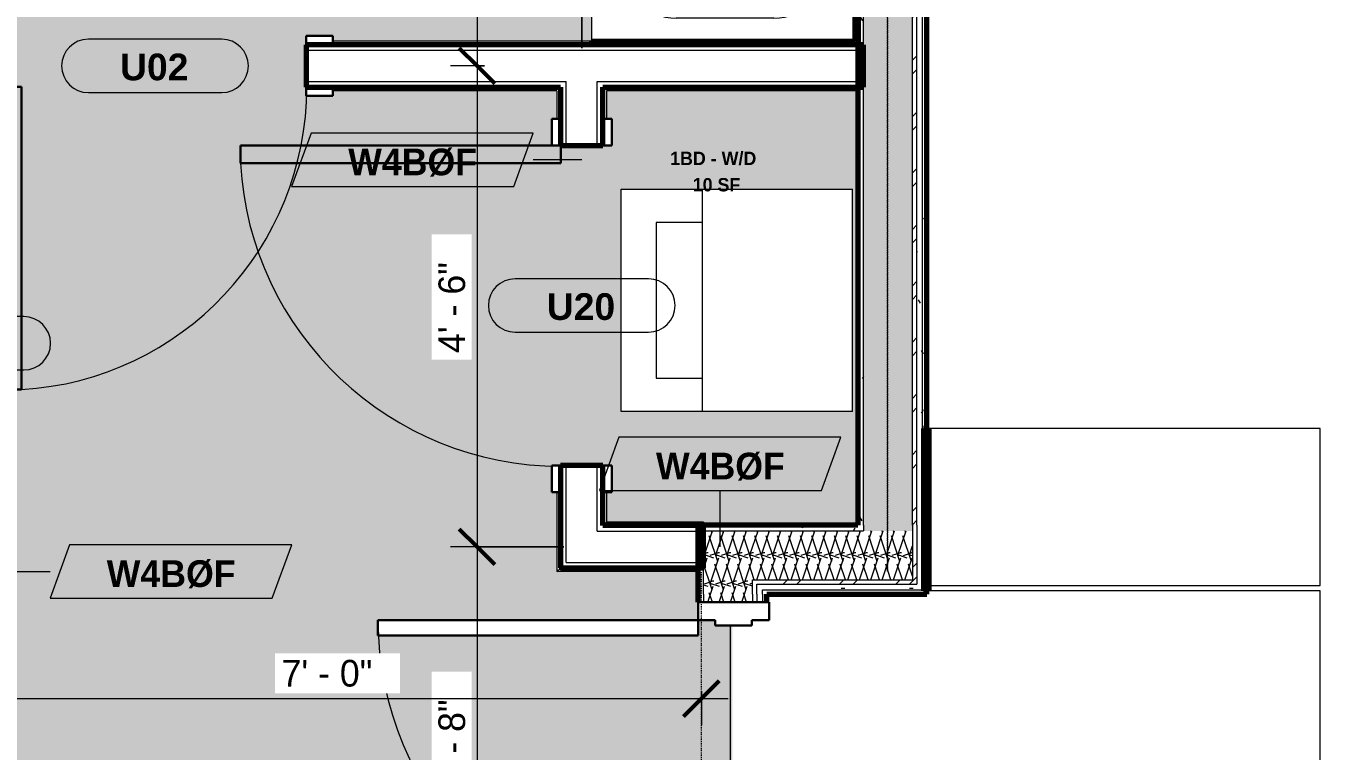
# Model space of a CAD drawing. Header units: inches. Extents: x 2887 to 5387, y 120 to 10852.
# Drawn here: x 4250.1 to 4395.6, y 10690.2 to 10771.7 of the extents above; entities that cross this region are included whole.
import ezdxf

# ---------------------------------------------------------------- set-up
doc = ezdxf.new("R2010")
doc.units = ezdxf.units.IN
doc.header["$MEASUREMENT"] = 0
doc.linetypes.add('Dash 3_32_', pattern=[0.1875, 0.09375, -0.09375])
for name, color, linetype, lineweight in [('0-3', 250, 'Continuous', 18), ('0-5', 130, 'Continuous', 5), ('A-ANNO-DIMS', 211, 'Continuous', 9), ('A-ANNO-DIMS-32', 211, 'Continuous', 9), ('A-AREA-IDEN', 2, 'Continuous', 9), ('A-DETL-1', 90, 'Dash 3_32_', 18), ('A-DOOR', 31, 'Continuous', 18), ('A-DOOR-1', 10, 'Continuous', 30), ('A-DOOR-2', 50, 'Continuous', 9), ('A-DOOR-3', 31, 'Continuous', 9), ('A-DOOR-4', 31, 'Continuous', 30), ('A-DOOR-FRAM', 31, 'Continuous', 30), ('A-DOOR-FRAM-1', 10, 'Continuous', 30), ('A-DOOR-IDEN', 31, 'Continuous', 9), ('A-FLOR-2', 250, 'Continuous', 18), ('A-WALL', 113, 'Continuous', 18), ('A-WALL-1', 250, 'Continuous', 18), ('A-WALL-2', 113, 'Continuous', 70), ('A-WALL-IDEN', 211, 'Continuous', 9), ('A-WALL-PATT-1', 50, 'Continuous', 9), ('A-WALL-PATT-2', 253, 'Continuous', 9), ('A-WALL-PATT-3', 8, 'Continuous', 9), ('I-WALL-1', 7, 'Continuous', 70), ('P-SANR-FIXT', 6, 'Continuous', 9)]:
    doc.layers.add(name, color=color, linetype=linetype, lineweight=lineweight)
doc.layers.add('A-AREA-PATT-1', color=255, linetype='Continuous', lineweight=9, transparency=1)
doc.styles.add('Arial_B', font='arialbd.ttf', dxfattribs={"height": 3})
doc.styles.add('Century Gothic', font='ufonts.com_century-gothic.ttf', dxfattribs={"height": 3})
doc.styles.add('Century Gothic_B', font='GOTHICB.TTF', dxfattribs={"height": 3})
doc.styles.add('Century Gothic_B_1', font='GOTHICB.TTF', dxfattribs={"height": 1.5})
doc.dimstyles.new('OD_1__HACK', dxfattribs={"dimscale": 12, "dimtxt": 3.132505, "dimasz": 0.333333, "dimexe": 0.25, "dimexo": 0.166667, "dimgap": 0.041667, "dimtad": 1, "dimdec": 0, "dimzin": 3, "dimdsep": 46, "dimlunit": 4, "dimtxsty": 'Century Gothic', "dimblk1": 'OBLIQUE', "dimblk2": 'OBLIQUE', "dimsah": 1, "dimcen": 0.09, "dimdle": 0.25, "dimazin": 0, "dimtfac": 1, "dimtdec": 4, "dimtix": 1, "dimtmove": 0, "dimatfit": 3, "dimfxl": 1, "dimtvp": 1, "dimtfill": 1, "dimfrac": 2, "dimtolj": 1, "dimtzin": 0, "dimarcsym": 2})
doc.dimstyles.new('OD_1__HACK_1', dxfattribs={"dimscale": 12, "dimtxt": 3.132505, "dimasz": 0.333333, "dimexe": 0.25, "dimexo": 0.166667, "dimgap": 0.041667, "dimtad": 1, "dimdec": 0, "dimzin": 3, "dimdsep": 46, "dimlunit": 4, "dimtxsty": 'Century Gothic', "dimblk1": 'OBLIQUE', "dimblk2": 'OBLIQUE', "dimsah": 1, "dimcen": 0.09, "dimdle": 0.25, "dimazin": 0, "dimtfac": 1, "dimtdec": 4, "dimtix": 1, "dimtmove": 1, "dimatfit": 3, "dimfxl": 1, "dimtvp": 1, "dimtfill": 1, "dimfrac": 2, "dimtolj": 1, "dimtzin": 0, "dimarcsym": 2})
pattern_1 = [(0, (0, 0), (10.24, 2.56), [0.422, -7.258, 0.422, -7.258, -40.96]), (0, (0, 0), (10.24, 2.56), [-15.36, 0.422, -14.938, 0.422, -7.258, -17.92]), (0, (0, 0), (10.24, 2.56), [-38.4, 0.422, -4.698, 0.422, -12.378]), (120, (3.84, 1.28), (-7.33702503, 7.58810013), [0.422, -7.258, 0.422, -7.258, -40.96]), (120, (3.84, 1.28), (-7.33702503, 7.58810013), [-15.36, 0.422, -14.938, 0.422, -7.258, -17.92]), (120, (3.84, 1.28), (-7.33702503, 7.58810013), [-38.4, 0.422, -4.698, 0.422, -12.378]), (240, (5.12, 6.4), (-2.90297497, -10.14810013), [0.422, -7.258, 0.422, -7.258, -40.96]), (240, (5.12, 6.4), (-2.90297497, -10.14810013), [-15.36, 0.422, -14.938, 0.422, -7.258, -17.92]), (240, (5.12, 6.4), (-2.90297497, -10.14810013), [-38.4, 0.422, -4.698, 0.422, -12.378])]
pattern_2 = [(45, (0, 0), (-3.1678384, 3.1678384), []), (45, (0, 4.8), (-3.1678384, 3.1678384), [])]
pattern_3 = [(161.57, (0.16, 0.16), (-1.279773737, -0.000426766), [0, -9.107, 1.011, 0]), (18.43, (-0.16, 0.16), (-1.279773737, 0.000426766), [0, -9.107, 1.011, 0]), (108.43, (0.16, 0.16), (0.639452382, -3.199964008), [3.035, -7.083]), (71.57, (-0.16, 0.16), (0.639452382, 3.199964008), [3.035, -7.083])]

# ---------------------------------------------------------------- blocks, each defined once
blk = doc.blocks.new('HOLLOW METAL - UNIT DOOR-2191979-2ND _ 3RD FLOOR - 1BD C - ADA TYPE B')
at = {"layer": 'A-DOOR-1'}
for p, q in [((18, 40.125), (16.25, 40.125)), ((16.25, 40.125), (16.25, 4.125)), ((18, 4.125), (18, 40.125)), ((16.25, 4.125), (18, 4.125))]:
    blk.add_line(p, q, dxfattribs=at)
at = {"layer": 'A-DOOR-2'}
blk.add_arc((18, 4.125), 36, 90, 180, dxfattribs=at)
at = {"layer": 'A-DOOR-FRAM-1'}
for p, q in [((-18, 4.125), (-20, 4.125)), ((-20, 4.125), (-20, -3.875)), ((-18, 2.1875), (-18, 4.125)), ((18, 4.125), (18, 2.1875)), ((20, 4.125), (18, 4.125)), ((20, -3.875), (20, 4.125)), ((-17.375, 2.1875), (-18, 2.1875)), ((-17.375, -1.9375), (-17.375, 2.1875)), ((18, 2.1875), (17.375, 2.1875)), ((17.375, 2.1875), (17.375, -1.9375)), ((-18, -3.875), (-18, -1.9375)), ((-18, -1.9375), (-17.375, -1.9375)), ((17.375, -1.9375), (18, -1.9375)), ((18, -1.9375), (18, -3.875)), ((-20, -3.875), (-18, -3.875)), ((18, -3.875), (20, -3.875))]:
    blk.add_line(p, q, dxfattribs=at)
blk = doc.blocks.new('CTR - 1st Phase - Common Walls_rvt-5-2ND _ 3RD FLOOR - 1BD C - ADA TYPE B')
at = {"layer": 'A-WALL-PATT-1'}
h = blk.add_hatch(dxfattribs=at)
h.set_pattern_fill('FP_1', color=256, style=0, pattern_type=2)
h.set_pattern_definition(pattern_1)
h.paths.add_polyline_path([(-3480.63, 10708.91), (-3480.05, 10708.91), (-3480.05, 10841.2), (-3480.67, 10841.19), (-3480.67, 10708.91)], flags=0)
h = blk.add_hatch(dxfattribs=at)
h.set_pattern_fill('FP_1', color=256, style=0, pattern_type=2)
h.set_pattern_definition(pattern_1)
h.paths.add_polyline_path([(-3480.05, 10708.29), (-3479.92, 10708.29), (-3479.92, 10715.54), (-3479.55, 10715.54), (-3479.55, 10841.2), (-3480.05, 10841.19), (-3480.05, 10708.91)], flags=0)
h = blk.add_hatch(dxfattribs=at)
h.set_pattern_fill('FP_1', color=256, style=0, pattern_type=2)
h.set_pattern_definition(pattern_1)
h.paths.add_polyline_path([(-3486.67, 10715.54), (-3486.67, 10834.56), (-3487.3, 10834.56), (-3487.3, 10715.54)], flags=0)
h = blk.add_hatch(dxfattribs=at)
h.set_pattern_fill('FP_1', color=256, style=0, pattern_type=2)
h.set_pattern_definition(pattern_1)
h.paths.add_polyline_path([(-3499.17, 10714.91), (-3486.67, 10714.91), (-3486.67, 10715.54), (-3505.3, 10715.54), (-3505.3, 10715.5), (-3505.26, 10715.5), (-3504.67, 10714.91), (-3502.63, 10714.91)], flags=0)
h = blk.add_hatch(dxfattribs=at)
h.set_pattern_fill('FP_1', color=256, style=0, pattern_type=2)
h.set_pattern_definition(pattern_1)
h.paths.add_polyline_path([(-3504.67, 10643.44), (-3504.67, 10666.89), (-3505.3, 10666.89), (-3505.3, 10643.44)], flags=0)
h.paths.add_polyline_path([(-3505.3, 10706.89), (-3504.67, 10706.89), (-3504.67, 10710.75), (-3505.3, 10710.75), (-3505.3, 10707.79)], flags=0)
h.paths.add_polyline_path([(-3504.67, 10710.75), (-3504.67, 10714.91), (-3505.26, 10714.91), (-3505.3, 10714.87), (-3505.3, 10711.37), (-3504.84, 10710.92)], flags=0)
h = blk.add_hatch(dxfattribs=at)
h.set_pattern_fill('FP_1', color=256, style=0, pattern_type=2)
h.set_pattern_definition(pattern_1)
h.paths.add_polyline_path([(-3491.62, 10708.29), (-3480.05, 10708.29), (-3480.05, 10708.91), (-3498.67, 10708.91), (-3498.67, 10708.29), (-3498.05, 10708.29)], flags=0)
h = blk.add_hatch(dxfattribs=at)
h.set_pattern_fill('FP_1', color=256, style=0, pattern_type=2)
h.set_pattern_definition(pattern_1)
h.paths.add_polyline_path([(-3498.05, 10650.06), (-3498.05, 10666.89), (-3498.67, 10666.89), (-3498.67, 10650.06), (-3498.66, 10650.06)], flags=0)
h.paths.add_polyline_path([(-3498.05, 10706.89), (-3498.05, 10708.29), (-3498.67, 10708.29), (-3498.67, 10706.89), (-3498.66, 10706.89)], flags=0)
at = {"layer": 'A-WALL-PATT-2'}
h = blk.add_hatch(dxfattribs=at)
h.set_pattern_fill('FP_2', color=256, style=0, pattern_type=2)
h.set_pattern_definition(pattern_3)
h.paths.add_polyline_path([(-3486.67, 10714.91), (-3481.17, 10714.91), (-3481.17, 10841.2), (-3486.67, 10841.19), (-3486.67, 10715.54)], flags=0)
h = blk.add_hatch(dxfattribs=at)
h.set_pattern_fill('FP_2', color=256, style=0, pattern_type=2)
h.set_pattern_definition(pattern_3)
h.paths.add_polyline_path([(-3499.17, 10709.41), (-3481.17, 10709.41), (-3481.17, 10714.91), (-3504.67, 10714.91), (-3504.67, 10709.41), (-3501.67, 10709.41)], flags=0)
h = blk.add_hatch(dxfattribs=at)
h.set_pattern_fill('FP_2', color=256, style=0, pattern_type=2)
h.set_pattern_definition(pattern_3)
h.paths.add_polyline_path([(-3504.61, 10648.94), (-3499.17, 10648.94), (-3499.17, 10666.89), (-3504.67, 10666.89), (-3504.67, 10648.94)], flags=0)
h.paths.add_polyline_path([(-3499.24, 10706.89), (-3499.17, 10706.89), (-3499.17, 10709.41), (-3504.67, 10709.41), (-3504.67, 10706.89), (-3499.48, 10706.89)], flags=0)
at = {"layer": 'A-WALL-PATT-3'}
h = blk.add_hatch(dxfattribs=at)
h.set_pattern_fill('FP_3', color=256, style=0, pattern_type=2)
h.set_pattern_definition(pattern_2)
h.paths.add_polyline_path([(-3481.17, 10709.41), (-3480.67, 10709.43), (-3480.67, 10841.2), (-3481.17, 10841.19), (-3481.17, 10712.56)], flags=0)
h = blk.add_hatch(dxfattribs=at)
h.set_pattern_fill('FP_3', color=256, style=0, pattern_type=2)
h.set_pattern_definition(pattern_2)
h.paths.add_polyline_path([(-3498.05, 10708.91), (-3480.67, 10708.91), (-3480.67, 10709.41), (-3499.17, 10709.41), (-3499.17, 10708.91), (-3498.66, 10708.91)], flags=0)
h = blk.add_hatch(dxfattribs=at)
h.set_pattern_fill('FP_3', color=256, style=0, pattern_type=2)
h.set_pattern_definition(pattern_2)
h.paths.add_polyline_path([(-3499.17, 10649.44), (-3498.67, 10649.44), (-3498.67, 10666.89), (-3499.17, 10666.89), (-3499.17, 10650.56)], flags=0)
h.paths.add_polyline_path([(-3498.67, 10706.89), (-3498.67, 10708.91), (-3499.17, 10708.91), (-3499.17, 10706.89)], flags=0)
at = {"layer": 'A-FLOR-2'}
for p, q in [((-3435.32, 10726.41), (-3479.3, 10726.41)), ((-3435.32, 10708.79), (-3435.32, 10726.41)), ((-3479.3, 10708.79), (-3435.32, 10708.79)), ((-3435.32, 10708.16), (-3479.3, 10708.16)), ((-3435.32, 10669.51), (-3435.32, 10708.16)), ((-3501.67, 10704.26), (-3501.67, 10669.51))]:
    blk.add_line(p, q, dxfattribs=at)
at = {"layer": 'A-WALL-1'}
for p, q in [((-3481.17, 10715.54), (-3481.17, 10841.2)), ((-3480.67, 10715.54), (-3480.67, 10841.2)), ((-3480.05, 10715.54), (-3480.05, 10841.2)), ((-3486.67, 10715.54), (-3486.67, 10834.56)), ((-3504.67, 10714.91), (-3486.67, 10714.91)), ((-3504.67, 10709.41), (-3504.67, 10714.91)), ((-3486.67, 10715.54), (-3486.67, 10714.91)), ((-3481.17, 10715.54), (-3481.17, 10714.91)), ((-3481.17, 10714.91), (-3481.17, 10709.41)), ((-3480.67, 10715.54), (-3480.67, 10709.41)), ((-3480.05, 10715.54), (-3480.05, 10708.91)), ((-3504.67, 10707.79), (-3504.67, 10709.41)), ((-3499.17, 10709.41), (-3481.17, 10709.41)), ((-3499.17, 10708.91), (-3499.17, 10709.41)), ((-3499.17, 10707.79), (-3499.17, 10708.91)), ((-3498.67, 10708.91), (-3480.67, 10708.91)), ((-3498.67, 10708.29), (-3498.67, 10708.91)), ((-3480.67, 10709.41), (-3480.67, 10708.91)), ((-3480.05, 10708.91), (-3480.05, 10708.29)), ((-3504.67, 10707.79), (-3504.67, 10706.89)), ((-3499.17, 10707.79), (-3499.17, 10706.89)), ((-3498.67, 10707.79), (-3498.67, 10708.29)), ((-3498.67, 10707.79), (-3498.67, 10706.89)), ((-3498.05, 10708.29), (-3480.05, 10708.29)), ((-3498.05, 10707.79), (-3498.05, 10708.29)), ((-3498.05, 10707.79), (-3498.05, 10706.89)), ((-3479.55, 10708.29), (-3480.05, 10708.29)), ((-3480.05, 10708.29), (-3479.55, 10708.29))]:
    blk.add_line(p, q, dxfattribs=at)
at = {"layer": 'I-WALL-1'}
for p, q in [((-3479.55, 10715.54), (-3479.55, 10841.2)), ((-3487.3, 10833.94), (-3487.3, 10715.54)), ((-3479.3, 10726.41), (-3479.92, 10726.41)), ((-3479.92, 10726.41), (-3479.92, 10708.16)), ((-3479.3, 10708.16), (-3479.3, 10726.41)), ((-3487.3, 10715.54), (-3505.3, 10715.54)), ((-3505.3, 10715.54), (-3505.3, 10714.91)), ((-3505.3, 10714.91), (-3505.3, 10707.79)), ((-3479.55, 10708.29), (-3479.55, 10715.54)), ((-3505.3, 10707.79), (-3505.3, 10706.89)), ((-3497.55, 10707.79), (-3479.55, 10707.79)), ((-3497.55, 10706.89), (-3497.55, 10707.79)), ((-3479.92, 10708.16), (-3479.3, 10708.16)), ((-3479.55, 10707.79), (-3479.55, 10708.29))]:
    blk.add_line(p, q, dxfattribs=at)
at = {"layer": '0-3', "rotation": 89.99999999999359}
blk.add_blockref('HOLLOW METAL - UNIT DOOR-2191979-2ND _ 3RD FLOOR - 1BD C - ADA TYPE B', (-3501.17, 10686.89), dxfattribs=at)
blk = doc.blocks.new('Basic Wall _ INT - W4BØF - _5_8 GYP - 2X4 WOOD_BATT_ - 5_8 GYP_ - ___-2688279-2ND _ 3RD FLOOR - 1BD C - ADA TYPE B')
at = {"layer": 'A-WALL'}
for p, q in [((-3546.37, 10764.69), (-3520.75, 10764.69)), ((-3521.16, 10764.4), (-3546.37, 10764.4)), ((-3516, 10764.69), (-3487.3, 10764.69)), ((-3487.3, 10764.4), (-3515.59, 10764.4))]:
    blk.add_line(p, q, dxfattribs=at)
blk = doc.blocks.new('Basic Wall _ INT - W4BØF - _5_8 GYP - 2X4 WOOD_BATT_ - 5_8 GYP_ - ___-2688278-2ND _ 3RD FLOOR - 1BD C - ADA TYPE B')
at = {"layer": 'A-WALL'}
for p, q in [((-3621, 10769.98), (-3649.16, 10769.98)), ((-3620, 10769.69), (-3648.87, 10769.69)), ((-3586.37, 10769.69), (-3615.25, 10769.69)), ((-3586.37, 10769.98), (-3614.25, 10769.98)), ((-3517.26, 10769.98), (-3546.37, 10769.98)), ((-3517.26, 10769.69), (-3546.37, 10769.69))]:
    blk.add_line(p, q, dxfattribs=at)
at = {"layer": 'A-WALL', "flags": 128}
for points in [[(-3648.87, 10769.69), (-3648.89, 10769.71), (-3648.95, 10769.77), (-3649.04, 10769.86), (-3649.16, 10769.98)], [(-3648.79, 10769.61), (-3648.81, 10769.63), (-3648.83, 10769.65), (-3648.85, 10769.67), (-3648.86, 10769.68), (-3648.87, 10769.69), (-3648.87, 10769.69)]]:
    blk.add_lwpolyline(points, dxfattribs=at)
blk = doc.blocks.new('Basic Wall _ INT - W4BØF - _5_8 GYP - 2X4 WOOD_BATT_ - 5_8 GYP_ - ___-2688281-2ND _ 3RD FLOOR - 1BD C - ADA TYPE B')
at = {"layer": 'A-WALL'}
for p, q in [((-3504.67, 10715.91), (-3515.59, 10715.91)), ((-3504.67, 10715.91), (-3504.67, 10715.62)), ((-3504.67, 10715.62), (-3515.87, 10715.62)), ((-3504.67, 10715.62), (-3504.67, 10715.54))]:
    blk.add_line(p, q, dxfattribs=at)
at = {"layer": 'A-WALL', "flags": 128}
for points in [[(-3515.87, 10715.62), (-3515.85, 10715.64), (-3515.8, 10715.7), (-3515.7, 10715.79), (-3515.59, 10715.91)], [(-3515.96, 10715.54), (-3515.93, 10715.56), (-3515.91, 10715.58), (-3515.9, 10715.6), (-3515.88, 10715.61), (-3515.88, 10715.62), (-3515.87, 10715.62)]]:
    blk.add_lwpolyline(points, dxfattribs=at)
blk = doc.blocks.new('Basic Wall _ INT - W4BØF - _5_8 GYP - 2X4 WOOD_BATT_ - 5_8 GYP_ - ___-2688280-2ND _ 3RD FLOOR - 1BD C - ADA TYPE B')
at = {"layer": 'A-WALL'}
for p, q in [((-3505.3, 10710.33), (-3521.16, 10710.33)), ((-3520.87, 10710.62), (-3505.3, 10710.62))]:
    blk.add_line(p, q, dxfattribs=at)
at = {"layer": 'A-WALL', "flags": 128}
for points in [[(-3521.16, 10710.33), (-3521.04, 10710.45), (-3520.95, 10710.54), (-3520.89, 10710.6), (-3520.87, 10710.62)], [(-3520.87, 10710.62), (-3520.87, 10710.62), (-3520.86, 10710.63), (-3520.85, 10710.65), (-3520.83, 10710.66), (-3520.81, 10710.68), (-3520.79, 10710.7)]]:
    blk.add_lwpolyline(points, dxfattribs=at)
blk = doc.blocks.new('SWING - SINGLE - FLUSH - 2-10 x 6-8 - PRIVACY-3199407-2ND _ 3RD FLOOR - 1BD C - ADA TYPE B')
at = {"layer": 'A-DOOR-3'}
blk.add_arc((17, 2.37), 34.07, 93.3657, 180, dxfattribs=at)
at = {"layer": 'A-DOOR-4'}
for p, q in [((15, 2.37), (15, 36.38)), ((17, 36.38), (15, 36.38)), ((17, 2.37), (17, 36.38)), ((17, 2.37), (15, 2.37))]:
    blk.add_line(p, q, dxfattribs=at)
at = {"layer": 'A-DOOR-FRAM'}
for p, q in [((-17, 3.37), (-20, 3.37)), ((-20, 3.37), (-20, 2.37)), ((-17, 2.37), (-17, 3.37)), ((20, 3.37), (17, 3.37)), ((17, 3.37), (17, 2.37)), ((20, 2.37), (20, 3.37)), ((-20, 2.37), (-17, 2.37)), ((17, 2.37), (20, 2.37)), ((-17, -2.38), (-20, -2.38)), ((-20, -2.38), (-20, -3.38)), ((-17, -3.38), (-17, -2.38)), ((20, -2.38), (17, -2.38)), ((17, -2.38), (17, -3.38)), ((20, -3.38), (20, -2.38)), ((-20, -3.38), (-17, -3.38)), ((17, -3.38), (20, -3.38))]:
    blk.add_line(p, q, dxfattribs=at)
blk = doc.blocks.new('Basic Wall _ INT - W4BØF - _5_8 GYP - 2X4 WOOD_BATT_ - 5_8 GYP_ - ___-2688283-2ND _ 3RD FLOOR - 1BD C - ADA TYPE B')
at = {"layer": 'A-WALL'}
for p, q in [((-3515.87, 10761.25), (-3515.87, 10764.81)), ((-3515.59, 10764.4), (-3515.59, 10761.25)), ((-3515.87, 10715.62), (-3515.87, 10719.25)), ((-3515.59, 10719.25), (-3515.59, 10715.91))]:
    blk.add_line(p, q, dxfattribs=at)
at = {"layer": 'A-WALL', "flags": 128}
for points in [[(-3515.59, 10715.91), (-3515.7, 10715.79), (-3515.8, 10715.7), (-3515.85, 10715.64), (-3515.87, 10715.62)], [(-3515.87, 10715.62), (-3515.88, 10715.62), (-3515.88, 10715.61), (-3515.9, 10715.6), (-3515.91, 10715.58), (-3515.93, 10715.56), (-3515.96, 10715.54)]]:
    blk.add_lwpolyline(points, dxfattribs=at)
blk = doc.blocks.new('Basic Wall _ INT - W4BØF - _5_8 GYP - 2X4 WOOD_BATT_ - 5_8 GYP_ - ___-2688282-2ND _ 3RD FLOOR - 1BD C - ADA TYPE B')
at = {"layer": 'A-WALL'}
for p, q in [((-3521.16, 10764.4), (-3521.16, 10761.25)), ((-3520.87, 10764.81), (-3520.87, 10761.25)), ((-3521.16, 10719.25), (-3521.16, 10710.33)), ((-3520.87, 10719.25), (-3520.87, 10710.62))]:
    blk.add_line(p, q, dxfattribs=at)
at = {"layer": 'A-WALL', "flags": 128}
for points in [[(-3520.87, 10710.62), (-3520.89, 10710.6), (-3520.95, 10710.54), (-3521.04, 10710.45), (-3521.16, 10710.33)], [(-3520.79, 10710.7), (-3520.81, 10710.68), (-3520.83, 10710.66), (-3520.85, 10710.65), (-3520.86, 10710.63), (-3520.87, 10710.62), (-3520.87, 10710.62)]]:
    blk.add_lwpolyline(points, dxfattribs=at)
blk = doc.blocks.new('Stacked Washer and Dryer - 26_x25_ - Private-1372850-2ND _ 3RD FLOOR - 1BD C - ADA TYPE B')
at = {"layer": 'P-SANR-FIXT'}
for p, q in [((0, 12.5), (26, 12.5)), ((0, 12.5), (0, -12.5)), ((16.90625, -12.5), (16.90625, 12.5)), ((26, 12.5), (26, -12.5)), ((22.09375, 8.75), (16.90625, 8.75)), ((22.09375, -8.75), (22.09375, 8.75)), ((16.90625, -8.75), (22.09375, -8.75)), ((26, -12.5), (0, -12.5))]:
    blk.add_line(p, q, dxfattribs=at)
blk = doc.blocks.new('SWING - SINGLE - FLUSH - 3-0 x 6-8 - PASSAGE-3208150-2ND _ 3RD FLOOR - 1BD C - ADA TYPE B')
at = {"layer": 'A-DOOR-3'}
blk.add_arc((18, 2.37), 36.07, 93.1789, 180, dxfattribs=at)
at = {"layer": 'A-DOOR-4'}
for p, q in [((16, 2.37), (16, 38.39)), ((18, 38.39), (16, 38.39)), ((18, 2.37), (18, 38.39)), ((18, 2.37), (16, 2.37))]:
    blk.add_line(p, q, dxfattribs=at)
at = {"layer": 'A-DOOR-FRAM'}
for p, q in [((-18, 3.37), (-21, 3.37)), ((-21, 3.37), (-21, 2.37)), ((-18, 2.37), (-18, 3.37)), ((21, 3.37), (18, 3.37)), ((18, 3.37), (18, 2.37)), ((21, 2.37), (21, 3.37)), ((-21, 2.37), (-18, 2.37)), ((18, 2.37), (21, 2.37)), ((-18, -2.38), (-21, -2.38)), ((-21, -2.38), (-21, -3.38)), ((-18, -3.38), (-18, -2.38)), ((21, -2.38), (18, -2.38)), ((18, -2.38), (18, -3.38)), ((21, -3.38), (21, -2.38)), ((-21, -3.38), (-18, -3.38)), ((18, -3.38), (21, -3.38))]:
    blk.add_line(p, q, dxfattribs=at)
blk = doc.blocks.new('Bath Tub - Maestro - 60_x30_-1352617-2ND _ 3RD FLOOR - 1BD C - ADA TYPE B')
at = {"layer": 'P-SANR-FIXT'}
for p, q in [((35, 26.5), (51, 26.5)), ((35, 26.5), (35, 25)), ((35, 25), (9.35, 20.74)), ((43, 25), (35, 25)), ((4, 21), (0.37, 21)), ((4, 16), (4, 21)), ((57, 20.5), (57, 9.5)), ((5, 16), (5, 20.04)), ((49, 11), (49, 19)), ((6, 16.8), (6, 16)), ((4, 14), (4, 16)), ((4, 16), (10.94, 16)), ((10.94, 14), (10.94, 16)), ((4, 9), (4, 14)), ((10.94, 14), (4, 14)), ((5, 9.96), (5, 14)), ((6, 14), (6, 13.2)), ((0.37, 9), (4, 9)), ((9.35, 9.26), (35, 5)), ((35, 3.5), (35, 5)), ((35, 5), (43, 5)), ((51, 3.5), (35, 3.5)), ((0.37, 0), (59.62, 0))]:
    blk.add_line(p, q, dxfattribs=at)
at = {"layer": 'P-SANR-FIXT', "flags": 128}
for points in [[(8.63, 24.03), (11.56, 24.3), (14.49, 24.58), (17.42, 24.85), (20.35, 25.13), (23.28, 25.4), (26.21, 25.68), (29.14, 25.95), (32.07, 26.23), (35, 26.5)], [(35, 3.5), (32.07, 3.77), (29.14, 4.05), (26.21, 4.32), (23.28, 4.6), (20.35, 4.87), (17.42, 5.15), (14.49, 5.42), (11.56, 5.7), (8.63, 5.97)]]:
    blk.add_lwpolyline(points, dxfattribs=at)
at = {"layer": 'P-SANR-FIXT'}
for centre, radius, start, end in [((51, 20.5), 6, 360, 90), ((43, 19), 6, 360, 90), ((9, 20.04), 4, 95.3558, 180), ((2, 19), 1.5, 360, 180), ((10, 16.8), 4, 99.4223, 180), ((2, 19), 1.5, 180, 360), ((10.94, 15), 1.5, 360, 137.9289), ((10.94, 15), 1.5, 222.0711, 360), ((10, 13.2), 4, 180, 260.5777), ((2, 11), 1.5, 360, 180), ((2, 11), 1.5, 180, 360), ((43, 11), 6, 270, 0), ((9, 9.96), 4, 180, 264.6442), ((51, 9.5), 6, 270, 360)]:
    blk.add_arc(centre, radius, start, end, dxfattribs=at)
blk = doc.blocks.new('DIMBLOCK91-2ND _ 3RD FLOOR - 1BD C - ADA TYPE B')
at = {"layer": 'A-ANNO-DIMS-32'}
for p, q in [((4278.15, 10807.37), (4278.15, 10780.16)), ((4278.15, 10783.16), (4278.15, 10807.37)), ((4312.58, 10769.19), (4312.58, 10786.16)), ((4278.15, 10783.16), (4312.58, 10783.16)), ((4312.58, 10783.16), (4312.58, 10769.19))]:
    blk.add_line(p, q, dxfattribs=at)
at = {"layer": 'A-ANNO-DIMS-32', "lineweight": 50}
for p, q in [((4278.15, 10783.16), (4280.15, 10785.16)), ((4312.58, 10783.16), (4314.58, 10785.16)), ((4278.15, 10783.16), (4276.15, 10781.16)), ((4312.58, 10783.16), (4310.58, 10781.16))]:
    blk.add_line(p, q, dxfattribs=at)
at = {"layer": 'A-ANNO-DIMS-32'}
blk.add_ellipse((4289.12, 10783.16), major_axis=(0, 7.04), ratio=0.887063, start_param=3.141593, end_param=4.712389, dxfattribs=at)
at = {"layer": 'A-ANNO-DIMS-32', "color": 0, "insert": (4276.3, 10777.51), "char_height": 3, "width": 15.394, "attachment_point": 1, "line_spacing_factor": 0.984502, "style": 'Century Gothic', "bg_fill": 3, "box_fill_scale": 1.25, "bg_fill_color": 256, "bg_fill_true_color": 13158600, "bg_fill_transparency": 0}
blk.add_mtext('2\' - 10"', dxfattribs=at)
blk = doc.blocks.new('_Oblique')
at = {"color": 0, "linetype": 'ByBlock', "lineweight": -2}
blk.add_line((-0.5, -0.5), (0.5, 0.5), dxfattribs=at)
blk = doc.blocks.new('DIMBLOCK92-2ND _ 3RD FLOOR - 1BD C - ADA TYPE B')
at = {"layer": 'A-ANNO-DIMS-32'}
for p, q in [((4313.69, 10808.3), (4313.69, 10780.16)), ((4313.69, 10783.16), (4313.69, 10808.3)), ((4312.58, 10769.19), (4312.58, 10786.16)), ((4312.58, 10783.16), (4313.69, 10783.16)), ((4312.58, 10783.16), (4312.58, 10769.19))]:
    blk.add_line(p, q, dxfattribs=at)
at = {"layer": 'A-ANNO-DIMS-32', "lineweight": 50}
for p, q in [((4312.58, 10783.16), (4314.58, 10785.16)), ((4313.69, 10783.16), (4315.69, 10785.16)), ((4312.58, 10783.16), (4310.58, 10781.16)), ((4313.69, 10783.16), (4311.69, 10781.16))]:
    blk.add_line(p, q, dxfattribs=at)
at = {"layer": 'A-ANNO-DIMS-32', "color": 0, "insert": (4311.32, 10787.51), "char_height": 3, "width": 4.3557, "attachment_point": 1, "line_spacing_factor": 0.984502, "style": 'Century Gothic', "bg_fill": 3, "box_fill_scale": 1.25, "bg_fill_color": 256, "bg_fill_true_color": 13158600, "bg_fill_transparency": 0}
blk.add_mtext('1"', dxfattribs=at)
blk = doc.blocks.new('DIMBLOCK108-2ND _ 3RD FLOOR - 1BD C - ADA TYPE B')
at = {"layer": 'A-ANNO-DIMS-32', "lineweight": 50}
for p, q in [((4300.8, 10810.94), (4298.8, 10812.94)), ((4300.8, 10810.94), (4302.8, 10808.94)), ((4300.8, 10767.19), (4298.8, 10769.19)), ((4300.8, 10767.19), (4302.8, 10765.19))]:
    blk.add_line(p, q, dxfattribs=at)
at = {"layer": 'A-ANNO-DIMS-32'}
for p, q in [((4279.53, 10810.94), (4303.8, 10810.94)), ((4300.8, 10810.94), (4279.53, 10810.94)), ((4300.8, 10810.94), (4300.8, 10767.19)), ((4301.63, 10767.19), (4297.8, 10767.19)), ((4300.8, 10767.19), (4301.63, 10767.19))]:
    blk.add_line(p, q, dxfattribs=at)
at = {"layer": 'A-ANNO-DIMS-32', "color": 0, "insert": (4296.46, 10783.82), "char_height": 3, "width": 12.5897, "attachment_point": 1, "rotation": 90, "line_spacing_factor": 0.984502, "style": 'Century Gothic', "bg_fill": 3, "box_fill_scale": 1.25, "bg_fill_color": 256, "bg_fill_true_color": 13158600, "bg_fill_transparency": 0}
blk.add_mtext('3\' - 8"', dxfattribs=at)
blk = doc.blocks.new('DIMBLOCK109-2ND _ 3RD FLOOR - 1BD C - ADA TYPE B')
at = {"layer": 'A-ANNO-DIMS-32', "lineweight": 50}
for p, q in [((4300.8, 10767.19), (4298.8, 10769.19)), ((4300.8, 10767.19), (4302.8, 10765.19)), ((4300.8, 10713.12), (4298.8, 10715.12)), ((4300.8, 10713.12), (4302.8, 10711.12))]:
    blk.add_line(p, q, dxfattribs=at)
at = {"layer": 'A-ANNO-DIMS-32'}
for p, q in [((4301.63, 10767.19), (4297.8, 10767.19)), ((4300.8, 10767.19), (4300.8, 10713.12)), ((4300.8, 10767.19), (4301.63, 10767.19)), ((4310.58, 10713.12), (4297.8, 10713.12)), ((4300.8, 10713.12), (4310.58, 10713.12))]:
    blk.add_line(p, q, dxfattribs=at)
at = {"layer": 'A-ANNO-DIMS-32', "color": 0, "insert": (4296.46, 10734.91), "char_height": 3, "width": 12.5897, "attachment_point": 1, "rotation": 90, "line_spacing_factor": 0.984502, "style": 'Century Gothic', "bg_fill": 3, "box_fill_scale": 1.25, "bg_fill_color": 256, "bg_fill_true_color": 13158600, "bg_fill_transparency": 0}
blk.add_mtext('4\' - 6"', dxfattribs=at)
blk = doc.blocks.new('DIMBLOCK110-2ND _ 3RD FLOOR - 1BD C - ADA TYPE B')
at = {"layer": 'A-ANNO-DIMS-32', "lineweight": 50}
for p, q in [((4300.8, 10713.12), (4298.8, 10715.12)), ((4300.8, 10713.12), (4302.8, 10711.12)), ((4300.8, 10668.86), (4298.8, 10670.86)), ((4300.8, 10668.86), (4302.8, 10666.86))]:
    blk.add_line(p, q, dxfattribs=at)
at = {"layer": 'A-ANNO-DIMS-32'}
for p, q in [((4310.58, 10713.12), (4297.8, 10713.12)), ((4300.8, 10713.12), (4300.8, 10668.86)), ((4300.8, 10713.12), (4310.58, 10713.12)), ((4252.4, 10668.86), (4303.8, 10668.86)), ((4300.8, 10668.86), (4252.4, 10668.86))]:
    blk.add_line(p, q, dxfattribs=at)
at = {"layer": 'A-ANNO-DIMS-32', "color": 0, "insert": (4296.46, 10685.75), "char_height": 3, "width": 12.5897, "attachment_point": 1, "rotation": 90, "line_spacing_factor": 0.984502, "style": 'Century Gothic', "bg_fill": 3, "box_fill_scale": 1.25, "bg_fill_color": 256, "bg_fill_true_color": 13158600, "bg_fill_transparency": 0}
blk.add_mtext('3\' - 8"', dxfattribs=at)
blk = doc.blocks.new('DIMBLOCK115-2ND _ 3RD FLOOR - 1BD C - ADA TYPE B')
at = {"layer": 'A-ANNO-DIMS-32'}
for p, q in [((4242.08, 10703.5), (4242.08, 10693.06)), ((4242.08, 10696.06), (4242.08, 10703.5)), ((4326.03, 10696.89), (4326.03, 10693.06)), ((4326.03, 10696.06), (4326.03, 10696.89)), ((4242.08, 10696.06), (4329.03, 10696.06))]:
    blk.add_line(p, q, dxfattribs=at)
at = {"layer": 'A-ANNO-DIMS-32', "lineweight": 50}
for p, q in [((4242.08, 10696.06), (4244.08, 10698.06)), ((4326.03, 10696.06), (4328.03, 10698.06)), ((4242.08, 10696.06), (4240.08, 10694.06)), ((4326.03, 10696.06), (4324.03, 10694.06))]:
    blk.add_line(p, q, dxfattribs=at)
at = {"layer": 'A-ANNO-DIMS-32', "color": 0, "insert": (4278.81, 10700.41), "char_height": 3, "width": 12.5897, "attachment_point": 1, "line_spacing_factor": 0.984502, "style": 'Century Gothic', "bg_fill": 3, "box_fill_scale": 1.25, "bg_fill_color": 256, "bg_fill_true_color": 13158600, "bg_fill_transparency": 0}
blk.add_mtext('7\' - 0"', dxfattribs=at)
blk = doc.blocks.new('Door Tag - Type Mark-2601225-2ND _ 3RD FLOOR - 1BD C - ADA TYPE B')
at = {"layer": 'A-DOOR-IDEN'}
for p, q in [((0.234375, 0.09375), (-0.234375, 0.09375)), ((-0.234375, -0.09375), (0.234375, -0.09375))]:
    blk.add_line(p, q, dxfattribs=at)
for centre, start, end in [((-0.234375, 0), 90, 270), ((0.234375, 0), 270, 90)]:
    blk.add_arc(centre, 0.09375, start, end, dxfattribs=at)
blk = doc.blocks.new('Wall Tag - ONE-2663183-2ND _ 3RD FLOOR - 1BD C - ADA TYPE B')
at = {"layer": 'A-WALL-IDEN'}
for p, q in [((-0.3561, 0.0937), (-0.4244, -0.0937)), ((0.4244, 0.0937), (-0.3561, 0.0937)), ((0.3561, -0.0937), (0.4244, 0.0937)), ((-0.4244, -0.0937), (0.3561, -0.0937))]:
    blk.add_line(p, q, dxfattribs=at)

msp = doc.modelspace()

# ---------------------------------------------------------------- hatches: boundary and pattern name
at = {"layer": 'A-AREA-PATT-1'}
msp.add_hatch(color=256, dxfattribs=at).paths.add_polyline_path([(4247.83, 10767.19), (4281.58, 10767.19), (4281.58, 10770.56), (4284.58, 10770.56), (4284.58, 10769.98), (4313.69, 10769.98), (4313.69, 10829.15), (4313.65, 10829.15), (4313.65, 10833.94), (4305.67, 10833.94), (4305.67, 10826.84), (4305.54, 10825.87), (4305.17, 10824.98), (4304.57, 10824.2), (4303.8, 10823.61), (4302.9, 10823.24), (4301.94, 10823.11), (4300.55, 10823.11), (4300.9, 10820.09), (4302.09, 10819.09), (4302.66, 10818.09), (4302.93, 10817.09), (4303.1, 10816.08), (4303.19, 10815.09), (4303.01, 10813.1), (4302.48, 10811.09), (4301.75, 10809.09), (4300.82, 10807.09), (4299.43, 10805.09), (4298.43, 10804.09), (4297.56, 10803.59), (4296.19, 10803.09), (4295.19, 10803.09), (4293.82, 10803.59), (4292.95, 10804.09), (4291.95, 10805.09), (4290.56, 10807.09), (4289.63, 10809.09), (4288.9, 10811.09), (4288.36, 10813.1), (4288.19, 10815.09), (4288.28, 10816.08), (4288.45, 10817.09), (4288.72, 10818.09), (4289.29, 10819.09), (4290.48, 10820.09), (4290.83, 10823.11), (4289.44, 10823.11), (4288.47, 10823.24), (4287.58, 10823.61), (4286.8, 10824.2), (4286.21, 10824.98), (4285.84, 10825.87), (4285.71, 10826.84), (4285.71, 10833.94), (4278.15, 10833.94), (4278.15, 10810.94), (4218.15, 10810.94), (4218.15, 10833.94), (4216.12, 10833.94), (4216.12, 10809.89), (4216.7, 10809.89), (4216.7, 10806.89), (4213.33, 10806.89), (4213.33, 10772.89), (4216.7, 10772.89), (4216.7, 10769.98), (4244.58, 10769.98), (4244.58, 10770.56), (4247.58, 10770.56), (4247.58, 10767.19)], flags=0)
h = msp.add_hatch(color=256, dxfattribs=at)
h.paths.add_polyline_path([(4253.87, 10661.79), (4325.65, 10661.79), (4325.65, 10668.89), (4327.59, 10668.89), (4327.59, 10669.51), (4329.53, 10669.51), (4329.53, 10704.26), (4327.59, 10704.26), (4327.59, 10704.89), (4325.65, 10704.89), (4325.65, 10710.33), (4309.79, 10710.33), (4309.79, 10719.25), (4309.2, 10719.25), (4309.2, 10722.25), (4312.58, 10722.25), (4312.58, 10758.25), (4309.2, 10758.25), (4309.2, 10761.25), (4309.79, 10761.25), (4309.79, 10764.4), (4284.58, 10764.4), (4284.58, 10763.81), (4281.58, 10763.81), (4281.58, 10767.19), (4247.58, 10767.19), (4247.58, 10763.81), (4244.87, 10763.81), (4244.87, 10762.75), (4245.2, 10762.75), (4245.2, 10760.25), (4244.45, 10760.25), (4244.45, 10760), (4243.08, 10760), (4243.08, 10737), (4244.45, 10737), (4244.45, 10711.75), (4245.2, 10711.75), (4245.2, 10709.25), (4244.87, 10709.25), (4244.87, 10702.71), (4209.02, 10702.71), (4209.02, 10668.86), (4250.4, 10668.86), (4250.4, 10661.79), (4252.2, 10661.79)], flags=0)
h.paths.add_polyline_path([(4325.26, 10703.14), (4289.65, 10703.14), (4289.65, 10704.89), (4325.65, 10704.89), (4325.65, 10703.14)], flags=0)
h.paths.add_polyline_path([(4243.08, 10712), (4243.08, 10735), (4242.08, 10735), (4242.08, 10712)], flags=0)
h = msp.add_hatch(color=256, dxfattribs=at)
h.paths.add_polyline_path([(4343.65, 10715.54), (4343.65, 10764.4), (4315.37, 10764.4), (4315.37, 10761.25), (4315.95, 10761.25), (4315.95, 10758.25), (4312.58, 10758.25), (4312.58, 10722.25), (4315.95, 10722.25), (4315.95, 10719.25), (4315.37, 10719.25), (4315.37, 10715.91), (4326.28, 10715.91), (4326.28, 10715.54), (4343.03, 10715.54)], flags=0)
h.paths.add_polyline_path([(4325.26, 10728.32), (4317.03, 10728.32), (4317.03, 10753.32), (4343.03, 10753.32), (4343.03, 10728.32), (4326.28, 10728.32)], flags=0)

# ---------------------------------------------------------------- linework, layer by layer
at = {"layer": 'A-DETL-1'}
for p, q in [((4346.98, 10841.2), (4346.98, 10710.39)), ((4346.98, 10710.39), (4346.98, 10841.2)), ((4326.03, 10649.19), (4326.03, 10710.39))]:
    msp.add_line(p, q, dxfattribs=at)
at = {"layer": 'A-WALL'}
for p, q in [((4281.58, 10768.94), (4343.65, 10768.94)), ((4343.65, 10768.94), (4343.65, 10765.44)), ((4281.58, 10765.44), (4310.83, 10765.44)), ((4310.83, 10758.25), (4310.83, 10765.44)), ((4314.33, 10765.44), (4343.65, 10765.44)), ((4314.33, 10758.25), (4314.33, 10765.44)), ((4310.83, 10711.37), (4310.83, 10722.25)), ((4314.33, 10714.87), (4314.33, 10722.25)), ((4314.33, 10714.87), (4325.66, 10714.87)), ((4325.66, 10711.37), (4325.66, 10714.87)), ((4310.83, 10711.37), (4325.66, 10711.37))]:
    msp.add_line(p, q, dxfattribs=at)
at = {"layer": 'A-WALL-2'}
for p, q in [((4343.69, 10769.56), (4343.69, 10829.56)), ((4343.31, 10829.19), (4343.31, 10769.94)), ((4343.31, 10769.94), (4313.69, 10769.94)), ((4313.69, 10769.94), (4313.69, 10769.56)), ((4344.28, 10769.56), (4281.58, 10769.56)), ((4281.58, 10769.56), (4281.58, 10764.81)), ((4344.28, 10764.81), (4344.28, 10769.56)), ((4281.58, 10764.81), (4310.2, 10764.81)), ((4310.2, 10764.81), (4310.2, 10758.25)), ((4314.95, 10764.81), (4344.28, 10764.81)), ((4314.95, 10758.25), (4314.95, 10764.81)), ((4310.2, 10758.25), (4314.95, 10758.25)), ((4310.2, 10722.25), (4310.2, 10710.75)), ((4314.95, 10722.25), (4310.2, 10722.25)), ((4314.95, 10715.5), (4314.95, 10722.25)), ((4326.28, 10715.5), (4314.95, 10715.5)), ((4326.28, 10710.75), (4326.28, 10715.5)), ((4310.2, 10710.75), (4326.28, 10710.75))]:
    msp.add_line(p, q, dxfattribs=at)
at = {"layer": 'A-WALL-IDEN'}
msp.add_line((4328.15, 10713.12), (4328.15, 10719.45), dxfattribs=at)

# ---------------------------------------------------------------- block references
at = {"layer": '0-5'}
msp.add_blockref('CTR - 1st Phase - Common Walls_rvt-5-2ND _ 3RD FLOOR - 1BD C - ADA TYPE B', (7830.95, 0), dxfattribs=at)
at = {"layer": 'A-DOOR'}
for name, p, rotation in [('SWING - SINGLE - FLUSH - 2-10 x 6-8 - PRIVACY-3199407-2ND _ 3RD FLOOR - 1BD C - ADA TYPE B', (4264.58, 10767.19), 180), ('SWING - SINGLE - FLUSH - 3-0 x 6-8 - PASSAGE-3208150-2ND _ 3RD FLOOR - 1BD C - ADA TYPE B', (4312.58, 10740.25), 89.99999999997203)]:
    msp.add_blockref(name, p, dxfattribs=dict(at, rotation=rotation))
at = {"layer": 'A-DOOR-IDEN', "xscale": 31.99999999999999, "yscale": 31.99999999999999, "zscale": 31.99999999999999}
msp.add_blockref('Door Tag - Type Mark-2601225-2ND _ 3RD FLOOR - 1BD C - ADA TYPE B', (4242.33, 10736), dxfattribs=at)
at = {"layer": 'A-WALL'}
for name in ['Basic Wall _ INT - W4BØF - _5_8 GYP - 2X4 WOOD_BATT_ - 5_8 GYP_ - ___-2688278-2ND _ 3RD FLOOR - 1BD C - ADA TYPE B', 'Basic Wall _ INT - W4BØF - _5_8 GYP - 2X4 WOOD_BATT_ - 5_8 GYP_ - ___-2688279-2ND _ 3RD FLOOR - 1BD C - ADA TYPE B', 'Basic Wall _ INT - W4BØF - _5_8 GYP - 2X4 WOOD_BATT_ - 5_8 GYP_ - ___-2688282-2ND _ 3RD FLOOR - 1BD C - ADA TYPE B', 'Basic Wall _ INT - W4BØF - _5_8 GYP - 2X4 WOOD_BATT_ - 5_8 GYP_ - ___-2688283-2ND _ 3RD FLOOR - 1BD C - ADA TYPE B', 'Basic Wall _ INT - W4BØF - _5_8 GYP - 2X4 WOOD_BATT_ - 5_8 GYP_ - ___-2688281-2ND _ 3RD FLOOR - 1BD C - ADA TYPE B', 'Basic Wall _ INT - W4BØF - _5_8 GYP - 2X4 WOOD_BATT_ - 5_8 GYP_ - ___-2688280-2ND _ 3RD FLOOR - 1BD C - ADA TYPE B']:
    msp.add_blockref(name, (7830.95, 0), dxfattribs=at)
at = {"layer": 'A-WALL-IDEN', "xscale": 31.99999999999999, "yscale": 31.99999999999999, "zscale": 31.99999999999999}
msp.add_blockref('Wall Tag - ONE-2663183-2ND _ 3RD FLOOR - 1BD C - ADA TYPE B', (4328.15, 10722.45), dxfattribs=at)
at = {"layer": 'P-SANR-FIXT'}
for name, p, rotation in [('Bath Tub - Maestro - 60_x30_-1352617-2ND _ 3RD FLOOR - 1BD C - ADA TYPE B', (4313.69, 10829.56), 270.0000000001036), ('Stacked Washer and Dryer - 26_x25_ - Private-1372850-2ND _ 3RD FLOOR - 1BD C - ADA TYPE B', (4343.03, 10740.82), 180)]:
    msp.add_blockref(name, p, dxfattribs=dict(at, rotation=rotation))

# ---------------------------------------------------------------- texts
at = {"layer": 'A-AREA-IDEN', "char_height": 1.5, "attachment_point": 1, "style": 'Century Gothic_B_1'}
for s, insert, width in [('1BD - W/D', (4322.52, 10757.54), 11.918), ('10 SF', (4325.06, 10754.58), 5.757)]:
    msp.add_mtext(s, dxfattribs=dict(at, insert=insert, width=width))
at = {"layer": 'A-DOOR-IDEN', "insert": (4260.65, 10768.57), "char_height": 3, "width": 9.393, "attachment_point": 1, "style": 'Arial_B'}
msp.add_mtext('U02', dxfattribs=at)
at = {"layer": 'A-WALL-IDEN', "insert": (4320.93, 10723.7), "char_height": 3, "width": 17.372, "attachment_point": 1, "style": 'Century Gothic_B'}
msp.add_mtext('W4BØF', dxfattribs=at)

# ---------------------------------------------------------------- next in the draw order: dimensions: what is measured, and where the dimension line sits
at = {"layer": 'A-ANNO-DIMS'}
dim = msp.add_linear_dim(base=(4312.58, 10783.16), p1=(4278.15, 10809.37), p2=(4312.58, 10767.19), dimstyle='OD_1__HACK_1', override={"dimpost": '<>', "dimfxl": 54.446179}, dxfattribs=at)
dim.commit()
dim.dimension.update_dxf_attribs({"geometry": 'DIMBLOCK91-2ND _ 3RD FLOOR - 1BD C - ADA TYPE B', "text_midpoint": (4283.99, 10775.51), "dimtype": 160})

# ---------------------------------------------------------------- next in the draw order: block references
at = {"layer": 'A-DOOR-IDEN', "xscale": 31.99999999999999, "yscale": 31.99999999999999, "zscale": 31.99999999999999}
msp.add_blockref('Door Tag - Type Mark-2601225-2ND _ 3RD FLOOR - 1BD C - ADA TYPE B', (4264.58, 10767.19), dxfattribs=at)

# ---------------------------------------------------------------- next in the draw order: dimensions: what is measured, and where the dimension line sits
at = {"layer": 'A-ANNO-DIMS'}
dim = msp.add_linear_dim(base=(4300.8, 10767.19), p1=(4277.53, 10810.94), p2=(4303.63, 10767.19), angle=90, dimstyle='OD_1__HACK', override={"dimpost": '<>', "dimfxl": 50.945361}, dxfattribs=at)
dim.commit()
dim.dimension.update_dxf_attribs({"geometry": 'DIMBLOCK108-2ND _ 3RD FLOOR - 1BD C - ADA TYPE B', "text_midpoint": (4298.73, 10789.06)})
dim = msp.add_linear_dim(base=(4313.69, 10783.16), p1=(4312.58, 10767.19), p2=(4313.69, 10810.3), dimstyle='OD_1__HACK', override={"dimpost": '<>', "dimfxl": 43.128378}, dxfattribs=at)
dim.commit()
dim.dimension.update_dxf_attribs({"geometry": 'DIMBLOCK92-2ND _ 3RD FLOOR - 1BD C - ADA TYPE B', "text_midpoint": (4313.13, 10785.16)})

# ---------------------------------------------------------------- next in the draw order: dimensions: what is measured, and where the dimension line sits
dim = msp.add_linear_dim(base=(4300.8, 10713.12), p1=(4303.63, 10767.19), p2=(4312.58, 10713.12), angle=90, dimstyle='OD_1__HACK', override={"dimpost": '<>', "dimfxl": 54.803103}, dxfattribs=at)
dim.commit()
dim.dimension.update_dxf_attribs({"geometry": 'DIMBLOCK109-2ND _ 3RD FLOOR - 1BD C - ADA TYPE B', "text_midpoint": (4298.73, 10740.16)})

# ---------------------------------------------------------------- next in the draw order: linework, layer by layer
at = {"layer": 'A-WALL-IDEN'}
msp.add_line((4312.58, 10756.64), (4307.11, 10756.64), dxfattribs=at)

# ---------------------------------------------------------------- next in the draw order: block references
at = {"layer": 'A-DOOR-IDEN', "xscale": 31.99999999999999, "yscale": 31.99999999999999, "zscale": 31.99999999999999}
msp.add_blockref('Door Tag - Type Mark-2601225-2ND _ 3RD FLOOR - 1BD C - ADA TYPE B', (4312.58, 10740.25), dxfattribs=at)
at = {"layer": 'A-WALL-IDEN', "xscale": 31.99999999999999, "yscale": 31.99999999999999, "zscale": 31.99999999999999}
msp.add_blockref('Wall Tag - ONE-2663183-2ND _ 3RD FLOOR - 1BD C - ADA TYPE B', (4293.53, 10756.64), dxfattribs=at)

# ---------------------------------------------------------------- next in the draw order: texts
at = {"layer": 'A-DOOR-IDEN', "insert": (4308.65, 10741.63), "char_height": 3, "width": 9.393, "attachment_point": 1, "style": 'Arial_B'}
msp.add_mtext('U20', dxfattribs=at)
at = {"layer": 'A-WALL-IDEN', "insert": (4286.31, 10757.89), "char_height": 3, "width": 17.372, "attachment_point": 1, "style": 'Century Gothic_B'}
msp.add_mtext('W4BØF', dxfattribs=at)

# ---------------------------------------------------------------- next in the draw order: dimensions: what is measured, and where the dimension line sits
at = {"layer": 'A-ANNO-DIMS'}
dim = msp.add_linear_dim(base=(4300.8, 10668.86), p1=(4312.58, 10713.12), p2=(4250.4, 10668.86), angle=90, dimstyle='OD_1__HACK', override={"dimpost": '<>', "dimfxl": 76.323544}, dxfattribs=at)
dim.commit()
dim.dimension.update_dxf_attribs({"geometry": 'DIMBLOCK110-2ND _ 3RD FLOOR - 1BD C - ADA TYPE B', "text_midpoint": (4298.73, 10690.99)})

# ---------------------------------------------------------------- next in the draw order: linework, layer by layer
at = {"layer": 'A-WALL-IDEN'}
msp.add_line((4242.08, 10710.36), (4252.79, 10710.36), dxfattribs=at)

# ---------------------------------------------------------------- next in the draw order: block references
at = {"layer": 'A-WALL-IDEN', "xscale": 31.99999999999999, "yscale": 31.99999999999999, "zscale": 31.99999999999999}
msp.add_blockref('Wall Tag - ONE-2663183-2ND _ 3RD FLOOR - 1BD C - ADA TYPE B', (4266.37, 10710.36), dxfattribs=at)

# ---------------------------------------------------------------- next in the draw order: texts
at = {"layer": 'A-WALL-IDEN', "insert": (4259.15, 10711.61), "char_height": 3, "width": 17.372, "attachment_point": 1, "style": 'Century Gothic_B'}
msp.add_mtext('W4BØF', dxfattribs=at)

# ---------------------------------------------------------------- next in the draw order: dimensions: what is measured, and where the dimension line sits
at = {"layer": 'A-ANNO-DIMS'}
dim = msp.add_linear_dim(base=(4326.03, 10696.06), p1=(4242.08, 10705.5), p2=(4326.03, 10698.89), dimstyle='OD_1__HACK', override={"dimpost": '<>', "dimfxl": 84.20949}, dxfattribs=at)
dim.commit()
dim.dimension.update_dxf_attribs({"geometry": 'DIMBLOCK115-2ND _ 3RD FLOOR - 1BD C - ADA TYPE B', "text_midpoint": (4284.05, 10698.14)})

doc.saveas('drawing.dxf')
